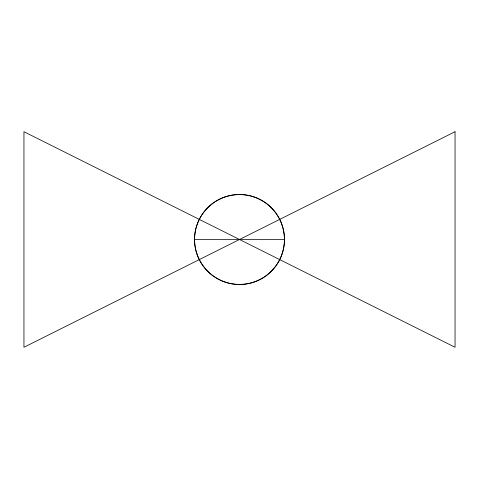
<?xml version="1.0" encoding="UTF-8"?>
<svg xmlns="http://www.w3.org/2000/svg" width="479" height="479" viewBox="0 0 479 479"><rect width="100%" height="100%" fill="white"/><g stroke="black" fill="none" stroke-linecap="round" stroke-linejoin="round"><path stroke-width="0.72" d="M194.498 239.5L284.502 239.5A45.002 45.002 0 0 1 216.999 278.473A45.002 45.002 0 0 1 216.999 200.527A45.002 45.002 0 0 1 284.502 239.5M455.05 131.725L23.95 347.275L23.95 131.725L455.05 347.275L455.05 131.725M217.047 278.389A44.906 44.906 0 0 0 284.406 239.5A44.906 44.906 0 0 0 217.047 200.611A44.906 44.906 0 0 0 217.047 278.389"/></g></svg>
